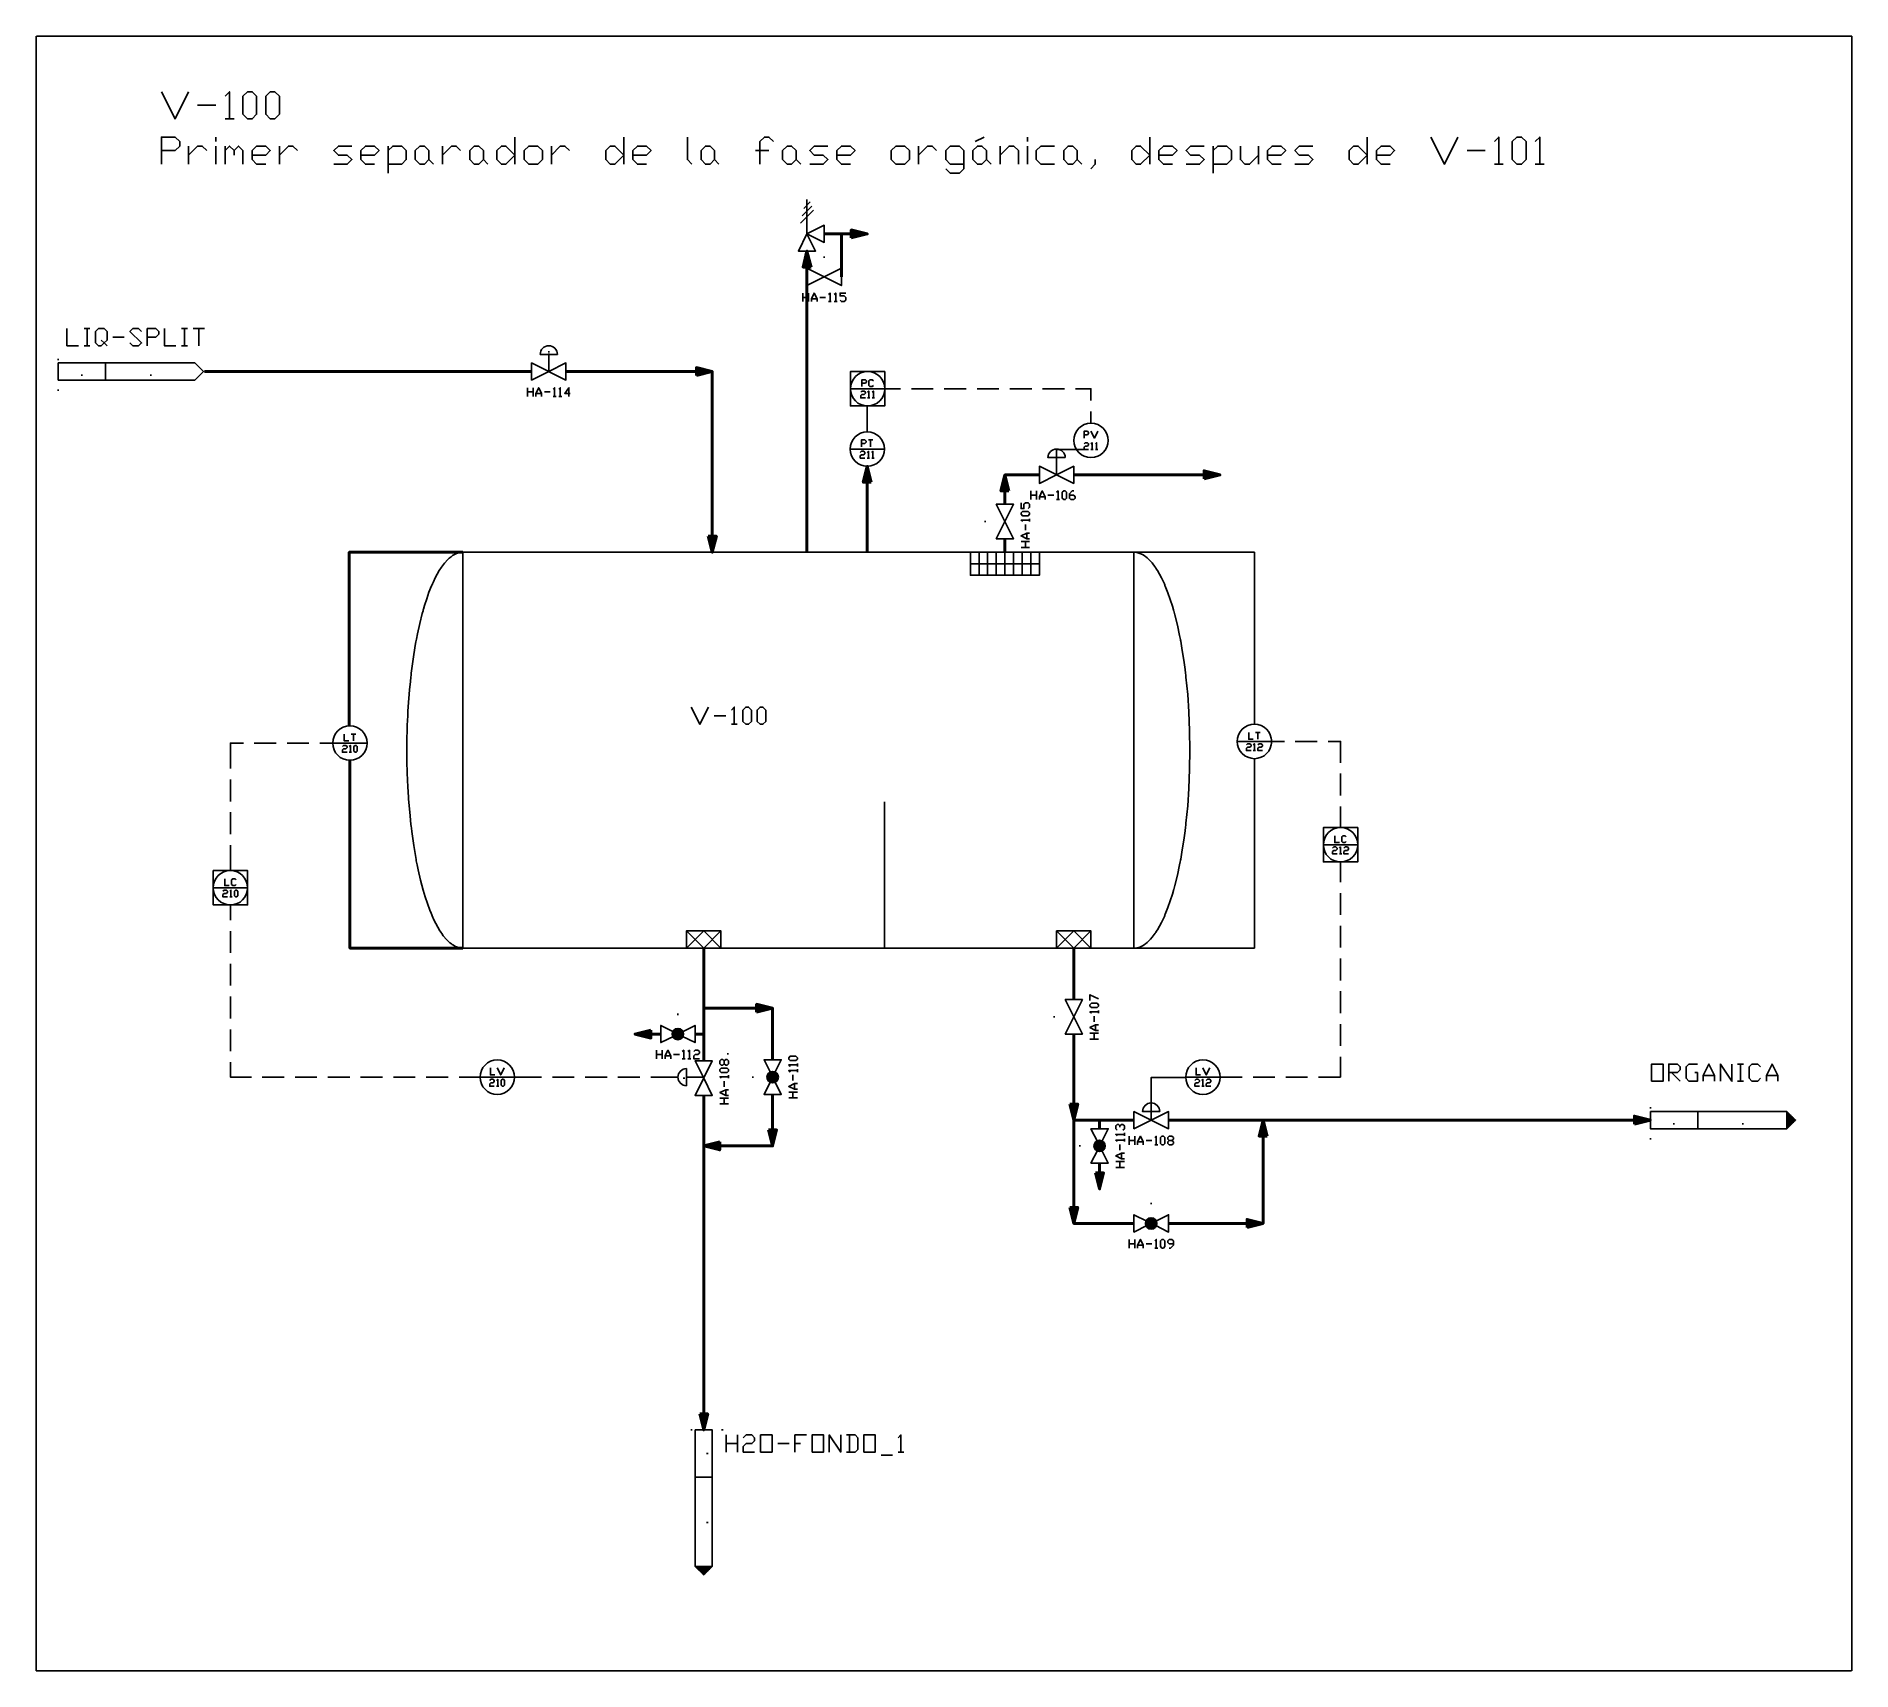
# Model space of a CAD drawing. Header units: millimetres. Extents: x 0 to 578, y 0 to 520.
import ezdxf

# ---------------------------------------------------------------- set-up
doc = ezdxf.new("R2010")
doc.units = ezdxf.units.MM
doc.linetypes.add('HIDDEN2', pattern=[0.1875, 0.125, -0.0625])
doc.layers.add('no plot', color=41, linetype='HIDDEN2', plot=False)
doc.layers.add('PDF_Geometry', color=7, linetype='Continuous')
doc.layers.add('PDF_Solid Fills', color=7, linetype='Continuous')

msp = doc.modelspace()

# ---------------------------------------------------------------- linework, layer by layer
at = {"layer": 'no plot'}
msp.add_lwpolyline([(0, 0), (577.5, 0), (577.5, 520), (0, 520)], close=True, dxfattribs=at)
at = {"layer": 'PDF_Geometry', "lineweight": 25}
for points in [[(39.82, 502.38), (44.14, 493.74), (48.46, 502.38)], [(51.32, 498.06), (57.11, 498.06)], [(60.04, 500.92), (61.43, 502.38), (61.43, 493.74)], [(60.04, 493.74), (62.9, 493.74)], [(39.82, 479.3), (39.82, 487.95), (44.14, 487.95), (45.61, 486.56), (45.61, 485.09), (44.14, 483.63), (39.82, 483.63)], [(57.11, 486.56), (57.11, 487.95)], [(152.27, 487.95), (152.27, 479.3)], [(186.92, 487.95), (186.92, 479.3)], [(207.14, 487.95), (207.14, 480.77), (208.53, 479.3)], [(234.53, 486.56), (233.07, 487.95), (231.6, 487.95), (230.21, 486.56), (230.21, 479.3)], [(301.56, 487.95), (298.71, 486.56)], [(315.26, 486.56), (315.26, 487.95)], [(354.23, 487.95), (354.23, 479.3)], [(423.39, 487.95), (423.39, 479.3)], [(443.61, 487.95), (447.93, 479.3), (452.25, 487.95)], [(463.83, 486.56), (465.22, 487.95), (465.22, 479.3)], [(476.79, 486.56), (478.26, 487.95), (478.26, 479.3)], [(48.46, 479.3), (48.46, 485.09)], [(48.46, 482.16), (51.32, 485.09), (52.79, 485.09), (54.25, 483.63)], [(57.11, 479.3), (57.11, 485.09)], [(60.04, 479.3), (60.04, 485.09)], [(60.04, 483.63), (61.43, 485.09), (62.9, 483.63), (62.9, 482.16)], [(62.9, 483.63), (64.36, 485.09), (65.75, 483.63), (65.75, 479.3)], [(68.68, 482.16), (73, 482.16), (74.4, 483.63), (73, 485.09), (70.07, 485.09), (68.68, 483.63), (68.68, 480.77), (70.07, 479.3), (73, 479.3)], [(77.33, 479.3), (77.33, 485.09)], [(77.33, 482.16), (80.18, 485.09), (81.65, 485.09), (83.11, 483.63)], [(94.62, 479.3), (98.94, 479.3), (100.4, 480.77), (98.94, 482.16), (96.08, 482.16), (94.62, 483.63), (96.08, 485.09), (100.4, 485.09)], [(103.26, 482.16), (107.58, 482.16), (109.05, 483.63), (107.58, 485.09), (104.72, 485.09), (103.26, 483.63), (103.26, 480.77), (104.72, 479.3), (107.58, 479.3)], [(111.9, 476.45), (111.9, 485.09)], [(111.9, 483.63), (113.37, 485.09), (116.23, 485.09), (117.69, 483.63), (117.69, 480.77), (116.23, 479.3), (111.9, 479.3)], [(124.87, 480.77), (126.34, 479.3)], [(129.19, 479.3), (129.19, 485.09)], [(129.19, 482.16), (132.12, 485.09), (133.59, 485.09), (134.98, 483.63)], [(142.23, 480.77), (143.62, 479.3)], [(163.84, 479.3), (163.84, 485.09)], [(163.84, 482.16), (166.7, 485.09), (168.16, 485.09), (169.63, 483.63)], [(189.77, 482.16), (194.1, 482.16), (195.56, 483.63), (194.1, 485.09), (191.24, 485.09), (189.77, 483.63), (189.77, 480.77), (191.24, 479.3), (194.1, 479.3)], [(215.78, 480.77), (217.17, 479.3)], [(228.75, 483.63), (233.07, 483.63)], [(241.71, 480.77), (243.18, 479.3)], [(246.04, 479.3), (250.36, 479.3), (251.82, 480.77), (250.36, 482.16), (247.5, 482.16), (246.04, 483.63), (247.5, 485.09), (251.82, 485.09)], [(254.68, 482.16), (259, 482.16), (260.47, 483.63), (259, 485.09), (256.14, 485.09), (254.68, 483.63), (254.68, 480.77), (256.14, 479.3), (259, 479.3)], [(280.69, 479.3), (280.69, 485.09)], [(280.69, 482.16), (283.54, 485.09), (285.01, 485.09), (286.4, 483.63)], [(289.33, 477.84), (290.72, 476.45), (293.65, 476.45), (295.04, 477.84), (295.04, 483.63), (293.65, 485.09), (290.72, 485.09), (289.33, 483.63), (289.33, 480.77), (290.72, 479.3), (295.04, 479.3)], [(302.3, 480.77), (303.76, 479.3)], [(306.62, 479.3), (306.62, 485.09)], [(306.62, 482.16), (309.48, 485.09), (310.94, 485.09), (312.41, 483.63), (312.41, 479.3)], [(315.26, 479.3), (315.26, 485.09)], [(323.91, 485.09), (319.58, 485.09), (318.12, 483.63), (318.12, 480.77), (319.58, 479.3), (323.91, 479.3)], [(331.16, 480.77), (332.55, 479.3)], [(336.87, 480.77), (336.87, 479.3), (335.48, 477.84)], [(357.09, 482.16), (361.41, 482.16), (362.88, 483.63), (361.41, 485.09), (358.56, 485.09), (357.09, 483.63), (357.09, 480.77), (358.56, 479.3), (361.41, 479.3)], [(365.74, 479.3), (370.06, 479.3), (371.52, 480.77), (370.06, 482.16), (367.2, 482.16), (365.74, 483.63), (367.2, 485.09), (371.52, 485.09)], [(374.38, 476.45), (374.38, 485.09)], [(374.38, 483.63), (375.85, 485.09), (378.7, 485.09), (380.17, 483.63), (380.17, 480.77), (378.7, 479.3), (374.38, 479.3)], [(383.02, 485.09), (383.02, 480.77), (384.49, 479.3), (385.95, 479.3), (388.81, 482.16)], [(388.81, 485.09), (388.81, 479.3)], [(391.67, 482.16), (395.99, 482.16), (397.46, 483.63), (395.99, 485.09), (393.13, 485.09), (391.67, 483.63), (391.67, 480.77), (393.13, 479.3), (395.99, 479.3)], [(400.39, 479.3), (404.71, 479.3), (406.1, 480.77), (404.71, 482.16), (401.78, 482.16), (400.39, 483.63), (401.78, 485.09), (406.1, 485.09)], [(426.32, 482.16), (430.64, 482.16), (432.11, 483.63), (430.64, 485.09), (427.78, 485.09), (426.32, 483.63), (426.32, 480.77), (427.78, 479.3), (430.64, 479.3)], [(455.18, 483.63), (460.9, 483.63)], [(463.83, 479.3), (466.68, 479.3)], [(476.79, 479.3), (479.65, 479.3)], [(250.63, 449.49), (250.63, 449.95)], [(243.82, 435.58), (243.82, 438.32)], [(243.82, 436.93), (245.63, 436.93)], [(245.63, 438.32), (245.63, 435.58)], [(246.55, 435.58), (246.55, 436.46), (247.43, 438.32), (248.36, 436.46), (248.36, 435.58)], [(246.55, 436.46), (248.36, 436.46)], [(249.29, 436.93), (251.1, 436.93)], [(252.02, 437.86), (252.49, 438.32), (252.49, 435.58)], [(252.02, 435.58), (252.9, 435.58)], [(253.83, 437.86), (254.3, 438.32), (254.3, 435.58)], [(253.83, 435.58), (254.76, 435.58)], [(255.69, 436.05), (256.1, 435.58), (257.03, 435.58), (257.49, 436.05), (257.49, 436.93), (257.03, 437.39), (255.69, 437.39), (255.69, 438.32), (257.49, 438.32)], [(9.73, 427.01), (9.73, 421.54), (13.39, 421.54)], [(15.2, 427.01), (17.06, 427.01)], [(16.13, 427.01), (16.13, 421.54)], [(20.67, 423.35), (21.6, 422.47), (20.67, 421.54), (19.79, 421.54), (18.86, 422.47), (18.86, 426.08), (19.79, 427.01), (21.6, 427.01), (22.53, 426.08), (22.53, 423.35), (21.6, 422.47), (22.53, 421.54)], [(24.33, 424.27), (28, 424.27)], [(29.8, 422.47), (30.73, 421.54), (32.54, 421.54), (33.47, 422.47), (29.8, 426.08), (30.73, 427.01), (32.54, 427.01), (33.47, 426.08)], [(35.27, 421.54), (35.27, 427.01), (38.01, 427.01), (38.94, 426.08), (38.94, 425.2), (38.01, 424.27), (35.27, 424.27)], [(40.74, 427.01), (40.74, 421.54), (44.41, 421.54)], [(46.21, 427.01), (48.07, 427.01)], [(47.14, 427.01), (47.14, 421.54)], [(49.88, 427.01), (53.54, 427.01)], [(51.73, 427.01), (51.73, 421.54)], [(7, 417), (7, 417.41)], [(15.2, 421.54), (17.06, 421.54)], [(22.06, 410.6), (50.48, 410.6), (53.21, 413.33), (50.48, 416.07)], [(22.06, 416.07), (50.48, 416.07)], [(46.21, 421.54), (48.07, 421.54)], [(163.02, 419.36), (163.02, 419.82)], [(163.12, 418.94), (163.02, 418.94), (163.02, 413.33)], [(14.51, 411.94), (14.51, 412.41)], [(36.43, 411.94), (36.43, 412.41)], [(7, 407.17), (7, 407.63)], [(156.21, 405.45), (156.21, 408.19)], [(156.21, 406.84), (158.02, 406.84)], [(158.02, 408.19), (158.02, 405.45)], [(158.95, 405.45), (158.95, 406.38), (159.83, 408.19), (160.75, 406.38), (160.75, 405.45)], [(158.95, 406.38), (160.75, 406.38)], [(161.68, 406.84), (163.49, 406.84)], [(164.42, 407.73), (164.88, 408.19), (164.88, 405.45)], [(164.42, 405.45), (165.34, 405.45)], [(166.22, 407.73), (166.69, 408.19), (166.69, 405.45)], [(166.22, 405.45), (167.15, 405.45)], [(169.88, 406.38), (168.08, 406.38), (169.42, 408.19), (169.42, 405.45)], [(324.57, 386.54), (324.57, 387.01)], [(324.57, 380.47), (324.57, 386.54)], [(315.53, 369.72), (315.99, 370.18), (315.99, 371.11), (315.53, 371.57), (314.65, 371.57), (314.18, 371.11), (314.18, 369.72), (313.26, 369.72), (313.26, 371.57)], [(316.36, 372.59), (316.36, 375.37)], [(316.36, 373.98), (318.17, 373.98)], [(318.17, 375.37), (318.17, 372.59)], [(319.1, 372.59), (319.1, 373.52), (319.98, 375.37), (320.91, 373.52), (320.91, 372.59)], [(319.1, 373.52), (320.91, 373.52)], [(321.83, 373.98), (323.64, 373.98)], [(324.57, 374.91), (325.03, 375.37), (325.03, 372.59)], [(324.57, 372.59), (325.49, 372.59)], [(328.65, 373.98), (330.04, 373.98), (330.5, 373.52), (330.5, 373.05), (330.04, 372.59), (329.11, 372.59), (328.65, 373.05), (328.65, 374.44), (329.57, 375.37), (330.04, 375.37)], [(302.09, 365.64), (301.62, 365.64)], [(313.72, 365.64), (313.26, 366.05), (315.99, 366.05)], [(314.65, 362.9), (314.65, 364.71)], [(315.99, 365.64), (315.99, 366.52)], [(315.99, 360.12), (315.11, 360.12), (313.26, 361.05), (315.11, 361.97), (315.99, 361.97)], [(313.26, 359.24), (315.99, 359.24)], [(314.65, 357.39), (314.65, 359.24)], [(315.11, 360.12), (315.11, 361.97)], [(135.68, 229.91), (135.68, 355.86)], [(319.1, 355.86), (297.17, 355.86)], [(297.17, 355.86), (297.17, 348.53), (319.1, 348.53), (319.1, 355.86)], [(299.91, 348.53), (299.91, 355.86)], [(302.64, 348.53), (302.64, 355.86)], [(305.38, 348.53), (305.38, 355.86)], [(308.11, 348.53), (308.11, 355.86)], [(310.89, 348.53), (310.89, 355.86)], [(315.99, 357.39), (313.26, 357.39)], [(313.63, 348.53), (313.63, 355.86)], [(316.36, 348.53), (316.36, 355.86)], [(349.18, 229.91), (350.11, 230.01), (351.04, 230.24), (351.92, 230.65), (352.38, 230.93), (352.56, 231.07), (352.84, 231.26), (353.4, 231.72), (353.96, 232.18), (354.47, 232.74), (354.98, 233.34), (355.95, 234.64), (356.13, 234.87), (356.27, 235.15), (356.64, 235.71), (357.29, 236.87), (357.94, 238.07), (358.54, 239.32), (358.87, 239.97), (359.01, 240.3), (359.05, 240.48), (359.15, 240.71), (359.98, 242.8), (360.72, 244.93), (361.42, 247.11), (361.74, 248.22), (361.79, 248.41), (361.84, 248.59), (361.97, 249.01), (362.16, 249.8), (362.99, 253.09), (363.69, 256.43), (363.88, 257.31), (363.97, 257.72), (364.01, 257.91), (364.06, 258.19), (364.43, 260.46), (365.13, 264.96), (365.45, 267.23), (365.59, 268.39), (365.68, 268.99), (365.73, 269.68), (366.29, 275.15), (366.66, 280.72), (366.89, 286.79), (366.98, 292.86), (366.89, 298.98), (366.66, 305.05), (366.29, 310.61), (365.73, 316.08), (365.68, 316.78), (365.59, 317.38), (365.45, 318.54), (365.13, 320.81), (364.43, 325.31), (364.06, 327.58), (364.01, 327.86), (363.97, 328.04), (363.88, 328.46), (363.69, 329.34), (362.99, 332.68), (362.16, 335.97), (361.97, 336.76), (361.84, 337.18), (361.79, 337.36), (361.74, 337.55), (361.42, 338.66), (360.72, 340.84), (359.98, 342.97), (359.15, 345.06), (359.05, 345.29), (359.01, 345.47), (358.87, 345.8), (358.54, 346.45), (357.94, 347.7), (357.29, 348.9), (356.64, 350.06), (356.27, 350.62), (356.13, 350.9), (355.95, 351.13), (354.98, 352.43), (354.47, 353.03), (353.96, 353.58), (353.4, 354.05), (352.84, 354.51), (352.56, 354.7), (352.38, 354.84), (351.92, 355.11), (351.04, 355.48), (350.11, 355.76), (349.18, 355.86)], [(297.17, 352.19), (319.1, 352.19)], [(319.1, 351.17), (319.1, 349.55)], [(208.36, 306.58), (211.09, 301.11), (213.83, 306.58)], [(221.11, 305.65), (222.03, 306.58), (222.03, 301.11)], [(215.64, 303.85), (219.3, 303.85)], [(221.11, 301.11), (222.96, 301.11)], [(269.82, 229.91), (269.82, 276.45)], [(206.83, 235.38), (217.81, 235.38)], [(217.81, 229.91), (212.3, 229.91), (206.83, 235.38), (206.83, 229.91), (212.3, 235.38), (217.81, 229.91), (217.81, 235.38), (212.3, 229.91)], [(324.57, 235.38), (335.51, 235.38)], [(335.51, 229.91), (330.04, 229.91), (324.57, 235.38), (324.57, 229.91), (330.04, 235.38), (335.51, 229.91), (335.51, 235.38), (330.04, 229.91)], [(212.3, 229.91), (206.83, 229.91)], [(269.82, 229.91), (269.82, 229.96)], [(330.04, 229.91), (324.57, 229.91)], [(335.18, 213.27), (335.18, 215.08), (337.92, 213.74)], [(204.09, 208.59), (204.09, 209.05)], [(324.01, 208.03), (323.55, 208.03)], [(335.65, 209.15), (335.18, 209.61), (337.92, 209.61)], [(336.53, 206.41), (336.53, 208.27)], [(337.92, 209.15), (337.92, 210.07)], [(202.89, 203.17), (198.62, 205.3), (198.62, 199.83), (202.89, 201.91)], [(205.35, 203.17), (209.56, 205.3), (209.56, 199.83), (205.35, 201.91)], [(337.92, 203.68), (336.99, 203.68), (335.18, 204.6), (336.99, 205.53), (337.92, 205.53)], [(335.18, 202.8), (337.92, 202.8)], [(336.53, 200.94), (336.53, 202.8)], [(336.99, 203.68), (336.99, 205.53)], [(197.28, 194.68), (197.28, 197.42)], [(199.09, 197.42), (199.09, 194.68)], [(200.01, 194.68), (200.01, 195.61), (200.9, 197.42), (201.82, 195.61), (201.82, 194.68)], [(205.48, 196.96), (205.95, 197.42), (205.95, 194.68)], [(207.29, 196.96), (207.76, 197.42), (207.76, 194.68)], [(209.15, 196.96), (209.56, 197.42), (210.49, 197.42), (210.95, 196.96), (210.95, 196.49), (210.49, 196.03), (209.56, 196.03), (209.15, 195.61), (209.15, 194.68), (210.95, 194.68)], [(337.92, 200.94), (335.18, 200.94)], [(197.28, 196.03), (199.09, 196.03)], [(200.01, 195.61), (201.82, 195.61)], [(202.75, 196.03), (204.56, 196.03)], [(205.48, 194.68), (206.37, 194.68)], [(207.29, 194.68), (208.22, 194.68)], [(220.18, 193.06), (219.72, 192.64), (219.3, 192.64), (218.83, 193.06), (218.83, 193.99), (218.37, 194.45), (217.91, 194.45), (217.44, 193.99), (217.44, 193.06), (217.91, 192.64), (218.37, 192.64), (218.83, 193.06)], [(218.83, 193.99), (219.3, 194.45), (219.72, 194.45), (220.18, 193.99), (220.18, 193.06)], [(219.72, 196.26), (220.18, 196.26)], [(233.62, 190.09), (231.49, 194.36), (236.96, 194.36), (234.83, 190.09)], [(239.79, 192.27), (239.37, 192.74), (242.1, 192.74)], [(239.79, 190.47), (239.37, 190.93), (242.1, 190.93)], [(242.1, 192.27), (242.1, 193.2)], [(242.1, 190.47), (242.1, 191.39)], [(519.3, 187.55), (519.3, 193.01), (522.08, 193.01), (522.96, 192.13), (522.96, 191.21), (522.08, 190.28), (519.3, 190.28)], [(527.55, 190.28), (528.43, 190.28), (528.43, 187.55), (525.7, 187.55), (524.82, 188.47), (524.82, 192.13), (525.7, 193.01), (528.43, 193.01)], [(530.28, 187.55), (530.28, 189.4), (532.09, 193.01), (533.9, 189.4), (533.9, 187.55)], [(535.75, 187.55), (535.75, 193.01), (539.42, 187.55), (539.42, 193.01)], [(541.22, 193.01), (543.03, 193.01)], [(542.15, 193.01), (542.15, 187.55)], [(548.5, 188.47), (547.62, 187.55), (545.77, 187.55), (544.89, 188.47), (544.89, 192.13), (545.77, 193.01), (547.62, 193.01), (548.5, 192.13)], [(550.36, 187.55), (550.36, 189.4), (552.16, 193.01), (554.02, 189.4), (554.02, 187.55)], [(206.27, 188.52), (205.81, 188.52)], [(206.83, 188.84), (206.83, 188.8), (212.44, 188.8)], [(217.91, 188.52), (217.44, 188.98), (220.18, 188.98)], [(220.18, 183.05), (219.3, 183.05), (217.44, 183.98), (219.3, 184.86), (220.18, 184.86)], [(218.83, 185.78), (218.83, 187.59)], [(219.3, 183.05), (219.3, 184.86)], [(220.18, 188.52), (220.18, 189.45)], [(228.15, 188.84), (227.73, 188.84)], [(233.62, 187.64), (231.49, 183.37), (236.96, 183.37), (234.83, 187.64)], [(242.1, 185), (241.18, 185), (239.37, 185.88), (241.18, 186.8), (242.1, 186.8)], [(240.71, 187.73), (240.71, 189.54)], [(241.18, 185), (241.18, 186.8)], [(520.23, 190.28), (522.96, 187.55)], [(530.28, 189.4), (533.9, 189.4)], [(541.22, 187.55), (543.03, 187.55)], [(550.36, 189.4), (554.02, 189.4)], [(217.44, 182.12), (220.18, 182.12)], [(220.18, 180.31), (217.44, 180.31)], [(218.83, 180.31), (218.83, 182.12)], [(239.37, 184.07), (242.1, 184.07)], [(242.1, 182.26), (239.37, 182.26)], [(240.71, 182.26), (240.71, 184.07)], [(354.65, 181.24), (354.65, 181.66)], [(513.46, 178.83), (513.46, 179.29)], [(343.85, 171.97), (343.39, 172.43), (343.39, 173.36), (343.85, 173.82), (344.31, 173.82), (344.73, 173.36), (344.73, 172.9)], [(344.73, 173.36), (345.19, 173.82), (345.66, 173.82), (346.12, 173.36), (346.12, 172.43), (345.66, 171.97)], [(520.97, 173.82), (520.97, 174.24)], [(528.52, 177.9), (528.52, 172.43)], [(542.89, 173.82), (542.89, 174.24)], [(556.89, 177.9), (556.89, 172.43)], [(557.17, 177.63), (557.17, 172.71)], [(557.45, 177.35), (557.45, 172.99)], [(557.73, 177.07), (557.73, 173.27)], [(558, 176.84), (558, 173.55)], [(558.28, 176.56), (558.28, 173.82)], [(558.56, 176.28), (558.56, 174.1)], [(558.84, 176), (558.84, 174.33)], [(559.12, 175.73), (559.12, 174.61)], [(559.4, 175.45), (559.4, 174.89)], [(337.64, 168.17), (335.51, 172.43), (340.98, 172.43), (338.84, 168.17)], [(343.85, 170.16), (343.39, 170.63), (346.12, 170.63)], [(343.85, 168.35), (343.39, 168.77), (346.12, 168.77)], [(346.12, 170.16), (346.12, 171.09)], [(346.12, 168.35), (346.12, 169.24)], [(347.61, 167.29), (347.61, 170.02)], [(347.61, 168.68), (349.41, 168.68)], [(349.41, 170.02), (349.41, 167.29)], [(350.34, 167.29), (350.34, 168.22), (351.27, 170.02), (352.15, 168.22), (352.15, 167.29)], [(350.34, 168.22), (352.15, 168.22)], [(353.07, 168.68), (354.88, 168.68)], [(355.81, 169.61), (356.27, 170.02), (356.27, 167.29)], [(360.4, 167.29), (359.94, 167.75), (359.94, 168.22), (360.4, 168.68), (361.28, 168.68), (361.74, 169.14), (361.74, 169.61), (361.28, 170.02), (360.4, 170.02), (359.94, 169.61), (359.94, 169.14), (360.4, 168.68)], [(361.28, 168.68), (361.74, 168.22), (361.74, 167.75), (361.28, 167.29), (360.4, 167.29)], [(513.46, 169), (513.46, 169.47)], [(332.22, 166.96), (331.75, 166.96)], [(337.64, 165.76), (335.51, 161.49), (340.98, 161.49), (338.84, 165.76)], [(346.12, 162.84), (345.19, 162.84), (343.39, 163.77), (345.19, 164.69), (346.12, 164.69)], [(343.39, 161.96), (346.12, 161.96)], [(344.73, 165.57), (344.73, 167.43)], [(344.73, 160.1), (344.73, 161.96)], [(345.19, 162.84), (345.19, 164.69)], [(355.81, 167.29), (356.74, 167.29)], [(346.12, 160.1), (343.39, 160.1)], [(353.45, 142.95), (349.18, 145.09), (349.18, 139.57), (353.45, 141.7)], [(354.65, 148.38), (354.65, 148.84)], [(355.9, 142.95), (360.17, 145.09), (360.17, 139.57), (355.9, 141.7)], [(347.61, 134.47), (347.61, 137.21)], [(347.61, 135.81), (349.41, 135.81)], [(349.41, 137.21), (349.41, 134.47)], [(350.34, 134.47), (350.34, 135.35), (351.27, 137.21), (352.15, 135.35), (352.15, 134.47)], [(350.34, 135.35), (352.15, 135.35)], [(353.07, 135.81), (354.88, 135.81)], [(355.81, 136.74), (356.27, 137.21), (356.27, 134.47)], [(355.81, 134.47), (356.74, 134.47)], [(360.4, 134.47), (360.82, 134.47), (361.74, 135.35), (361.74, 136.74), (361.28, 137.21), (360.4, 137.21), (359.94, 136.74), (359.94, 136.28), (360.4, 135.81), (361.74, 135.81)], [(208.68, 76.62), (208.22, 76.62)], [(218.46, 76.62), (218, 76.62)], [(219.44, 69.53), (219.44, 75)], [(219.44, 72.26), (223.05, 72.26)], [(223.05, 75), (223.05, 69.53)], [(224.91, 74.07), (225.79, 75), (227.64, 75), (228.52, 74.07), (228.52, 73.14), (227.64, 72.26), (225.79, 72.26), (224.91, 71.34), (224.91, 69.53), (228.52, 69.53)], [(235.85, 72.26), (239.51, 72.26)], [(241.32, 69.53), (241.32, 75), (244.98, 75)], [(241.32, 72.26), (243.12, 72.26)], [(252.26, 69.53), (252.26, 75), (255.92, 69.53), (255.92, 75)], [(257.73, 69.53), (260.51, 69.53), (261.39, 70.41), (261.39, 74.07), (260.51, 75), (257.73, 75)], [(258.65, 75), (258.65, 69.53)], [(274.18, 74.07), (275.06, 75), (275.06, 69.53)], [(274.18, 69.53), (275.99, 69.53)], [(213.69, 69.11), (213.23, 69.11)], [(268.71, 68.6), (272.33, 68.6)], [(209.56, 61.56), (215.03, 61.56)], [(213.69, 47.19), (213.23, 47.19)], [(209.56, 33.19), (215.03, 33.19)], [(209.84, 32.91), (214.8, 32.91)], [(210.12, 32.63), (214.52, 32.63)], [(210.4, 32.35), (214.25, 32.35)], [(210.68, 32.07), (213.97, 32.07)], [(210.95, 31.8), (213.69, 31.8)], [(211.23, 31.52), (213.41, 31.52)], [(211.51, 31.24), (213.13, 31.24)], [(211.79, 30.96), (212.85, 30.96)], [(212.07, 30.73), (212.58, 30.73)]]:
    msp.add_lwpolyline(points, dxfattribs=at)
for points in [[(67.22, 493.74), (65.75, 495.2), (65.75, 500.92), (67.22, 502.38), (68.68, 502.38), (70.07, 500.92), (70.07, 495.2), (68.68, 493.74)], [(74.4, 493.74), (73, 495.2), (73, 500.92), (74.4, 502.38), (75.86, 502.38), (77.33, 500.92), (77.33, 495.2), (75.86, 493.74)], [(471, 479.3), (469.54, 480.77), (469.54, 486.56), (471, 487.95), (472.47, 487.95), (473.94, 486.56), (473.94, 480.77), (472.47, 479.3)], [(123.48, 479.3), (122.01, 479.3), (120.55, 480.77), (120.55, 483.63), (122.01, 485.09), (123.48, 485.09), (124.87, 483.63), (124.87, 480.77)], [(140.77, 479.3), (139.3, 479.3), (137.91, 480.77), (137.91, 483.63), (139.3, 485.09), (140.77, 485.09), (142.23, 483.63), (142.23, 480.77)], [(152.27, 482.16), (149.41, 479.3), (147.95, 479.3), (146.55, 480.77), (146.55, 483.63), (147.95, 485.09), (149.41, 485.09)], [(159.52, 479.3), (156.66, 479.3), (155.2, 480.77), (155.2, 483.63), (156.66, 485.09), (159.52, 485.09), (160.99, 483.63), (160.99, 480.77)], [(186.92, 482.16), (184.06, 479.3), (182.6, 479.3), (181.13, 480.77), (181.13, 483.63), (182.6, 485.09), (184.06, 485.09)], [(214.32, 479.3), (212.85, 479.3), (211.46, 480.77), (211.46, 483.63), (212.85, 485.09), (214.32, 485.09), (215.78, 483.63), (215.78, 480.77)], [(240.25, 479.3), (238.86, 479.3), (237.39, 480.77), (237.39, 483.63), (238.86, 485.09), (240.25, 485.09), (241.71, 483.63), (241.71, 480.77)], [(276.29, 479.3), (273.43, 479.3), (271.97, 480.77), (271.97, 483.63), (273.43, 485.09), (276.29, 485.09), (277.76, 483.63), (277.76, 480.77)], [(300.83, 479.3), (299.37, 479.3), (297.97, 480.77), (297.97, 483.63), (299.37, 485.09), (300.83, 485.09), (302.3, 483.63), (302.3, 480.77)], [(329.69, 479.3), (328.23, 479.3), (326.84, 480.77), (326.84, 483.63), (328.23, 485.09), (329.69, 485.09), (331.16, 483.63), (331.16, 480.77)], [(354.23, 482.16), (351.3, 479.3), (349.84, 479.3), (348.45, 480.77), (348.45, 483.63), (349.84, 485.09), (351.3, 485.09)], [(423.39, 482.16), (420.53, 479.3), (419.07, 479.3), (417.67, 480.77), (417.67, 483.63), (419.07, 485.09), (420.53, 485.09)], [(250.63, 443.46), (256.1, 446.2), (256.1, 440.68), (245.16, 446.2), (245.16, 440.68)], [(7, 416.07), (7, 410.6), (22.06, 410.6), (22.06, 416.07)], [(163.02, 413.33), (168.49, 416.07), (168.49, 410.6), (157.55, 416.07), (157.55, 410.6)], [(324.57, 380.47), (330.04, 383.2), (330.04, 377.73), (319.1, 383.2), (319.1, 377.73)], [(308.11, 365.64), (305.38, 371.11), (310.89, 371.11), (305.38, 360.12), (310.89, 360.12)], [(326.84, 372.59), (326.38, 373.05), (326.38, 374.91), (326.84, 375.37), (327.3, 375.37), (327.77, 374.91), (327.77, 373.05), (327.3, 372.59)], [(315.99, 367.91), (315.53, 367.44), (313.72, 367.44), (313.26, 367.91), (313.26, 368.37), (313.72, 368.79), (315.53, 368.79), (315.99, 368.37)], [(123.07, 248.36), (123.72, 246.18), (124.41, 244.05), (125.2, 242.01), (125.57, 240.99), (125.8, 240.48), (125.94, 240.16), (126.5, 238.91), (127.1, 237.7), (127.75, 236.54), (128.4, 235.43), (128.77, 234.87), (128.91, 234.64), (129, 234.5), (129.46, 233.85), (130.48, 232.65), (130.99, 232.14), (131.55, 231.63), (132.11, 231.21), (132.34, 231.03), (132.52, 230.89), (133.4, 230.42), (134.29, 230.1), (135.17, 229.96), (135.63, 229.91), (135.68, 229.91), (135.72, 229.91), (135.86, 229.91), (136.19, 229.91), (137.48, 229.91), (140.03, 229.91), (145.13, 229.91), (227.13, 229.91), (309.09, 229.91), (329.57, 229.91), (339.82, 229.91), (344.92, 229.91), (347.51, 229.91), (348.76, 229.91), (349.09, 229.91), (349.18, 229.91), (349.18, 229.96), (349.18, 230.05), (349.18, 230.42), (349.18, 254.62), (349.18, 351.27), (349.18, 354.28), (349.18, 355.81), (349.18, 355.86), (349.13, 355.86), (348.95, 355.86), (348.62, 355.86), (347.98, 355.86), (346.72, 355.86), (336.48, 355.86), (315.99, 355.86), (275.02, 355.86), (193.02, 355.86), (152.04, 355.86), (141.79, 355.86), (136.7, 355.86), (136.05, 355.86), (135.72, 355.86), (135.68, 355.86), (135.58, 355.86), (135.49, 355.86), (134.56, 355.72), (133.68, 355.44), (132.8, 355.02), (132.38, 354.79), (132.2, 354.65), (131.92, 354.42), (131.36, 353.96), (130.86, 353.49), (129.84, 352.33), (128.86, 351.08), (128.17, 350.01), (127.52, 348.86), (126.92, 347.7), (126.31, 346.45), (126.03, 345.8), (125.9, 345.47), (125.8, 345.33), (125.76, 345.15), (124.92, 343.11), (124.18, 341.02), (123.53, 338.89), (123.21, 337.78), (123.11, 337.5), (123.07, 337.36), (123.02, 337.18), (122.79, 336.39), (122, 333.19), (121.26, 329.9), (120.94, 328.23), (120.84, 327.81), (120.75, 327.3), (120.56, 326.19), (119.87, 321.79), (119.27, 317.34), (119.22, 316.73), (119.13, 316.08), (118.99, 314.74), (118.71, 312.05), (118.29, 306.63), (118.2, 305.28), (118.15, 303.8), (118.02, 300.83), (117.88, 294.9), (117.92, 288.92), (118.11, 282.99), (118.15, 281.5), (118.2, 280.76), (118.25, 280.07), (118.43, 277.38), (118.9, 271.96), (119.17, 269.27), (119.22, 268.66), (119.31, 268.11), (119.45, 266.95), (120.05, 262.55), (120.84, 258.14), (120.89, 257.86), (120.89, 257.68), (120.98, 257.26), (121.17, 256.43), (121.49, 254.8), (122.23, 251.56)], [(225.69, 301.11), (224.77, 302.04), (224.77, 305.65), (225.69, 306.58), (226.58, 306.58), (227.5, 305.65), (227.5, 302.04), (226.58, 301.11)], [(230.24, 301.11), (229.31, 302.04), (229.31, 305.65), (230.24, 306.58), (231.16, 306.58), (232.05, 305.65), (232.05, 302.04), (231.16, 301.11)], [(330.04, 208.03), (327.3, 213.5), (332.77, 213.5), (327.3, 202.56), (332.77, 202.56)], [(337.92, 211.46), (337.45, 211), (335.65, 211), (335.18, 211.46), (335.18, 211.88), (335.65, 212.34), (337.45, 212.34), (337.92, 211.88)], [(212.3, 188.52), (215.03, 183.05), (209.56, 183.05), (215.03, 193.99), (209.56, 193.99)], [(220.18, 190.79), (219.72, 190.33), (217.91, 190.33), (217.44, 190.79), (217.44, 191.25), (217.91, 191.72), (219.72, 191.72), (220.18, 191.25)], [(242.1, 194.54), (241.64, 194.13), (239.79, 194.13), (239.37, 194.54), (239.37, 195.01), (239.79, 195.47), (241.64, 195.47), (242.1, 195.01)], [(513.83, 187.55), (513.83, 193.01), (517.49, 193.01), (517.49, 187.55)], [(354.65, 175.17), (360.17, 177.9), (360.17, 172.43), (349.18, 177.9), (349.18, 172.43)], [(513.46, 177.9), (528.52, 177.9), (556.89, 177.9), (559.67, 175.17), (556.89, 172.43), (528.52, 172.43), (513.46, 172.43)], [(358.08, 167.29), (357.62, 167.75), (357.62, 169.61), (358.08, 170.02), (358.54, 170.02), (359.01, 169.61), (359.01, 167.75), (358.54, 167.29)], [(358.08, 134.47), (357.62, 134.93), (357.62, 136.74), (358.08, 137.21), (358.54, 137.21), (359.01, 136.74), (359.01, 134.93), (358.54, 134.47)], [(209.56, 76.62), (209.56, 61.56), (209.56, 33.19), (212.3, 30.45), (215.03, 33.19), (215.03, 61.56), (215.03, 76.62)], [(230.38, 69.53), (230.38, 75), (234.04, 75), (234.04, 69.53)], [(246.79, 69.53), (246.79, 75), (250.45, 75), (250.45, 69.53)], [(263.24, 69.53), (263.24, 75), (266.86, 75), (266.86, 69.53)]]:
    msp.add_lwpolyline(points, close=True, dxfattribs=at)
at = {"layer": 'PDF_Geometry', "color": 6, "lineweight": 25}
for points in [[(245.16, 468.08), (245.16, 457.14), (250.63, 459.87), (250.63, 454.4), (245.16, 457.14), (247.9, 451.67), (242.43, 451.67), (245.16, 457.14)], [(247.25, 464.65), (243.12, 460.52)], [(246.74, 465.99), (243.63, 462.89)], [(246.18, 467.29), (244.14, 465.2)], [(262.64, 408.56), (262.64, 410.74), (263.75, 410.74), (264.08, 410.41), (264.08, 410.04), (263.75, 409.67), (262.64, 409.67)], [(266.3, 408.93), (265.93, 408.56), (265.19, 408.56), (264.82, 408.93), (264.82, 410.41), (265.19, 410.74), (265.93, 410.74), (266.3, 410.41)], [(262.27, 406.8), (262.64, 407.12), (263.38, 407.12), (263.75, 406.8), (263.75, 406.43), (263.38, 406.06), (262.64, 406.06), (262.27, 405.69), (262.27, 404.94), (263.75, 404.94)], [(264.45, 406.8), (264.82, 407.12), (264.82, 404.94)], [(264.45, 404.94), (265.19, 404.94)], [(265.93, 406.8), (266.3, 407.12), (266.3, 404.94)], [(265.93, 404.94), (266.67, 404.94)], [(269.92, 407.86), (274.92, 407.86)], [(278.4, 407.86), (285.35, 407.86)], [(288.83, 407.86), (295.78, 407.86)], [(299.26, 407.86), (306.21, 407.86)], [(309.69, 407.86), (316.64, 407.86)], [(320.12, 407.86), (327.07, 407.86)], [(330.55, 407.86), (335.51, 407.86), (335.51, 404.11)], [(264.35, 394.19), (264.35, 402.39)], [(335.51, 396.92), (335.51, 400.63)], [(333.33, 392.15), (333.33, 394.33), (334.39, 394.33), (334.77, 393.96), (334.77, 393.59), (334.39, 393.22), (333.33, 393.22)], [(335.51, 394.33), (336.62, 392.15), (337.69, 394.33)], [(262.13, 387.61), (262.5, 387.98), (263.24, 387.98), (263.61, 387.61), (263.61, 387.24), (263.24, 386.87), (262.5, 386.87), (262.13, 386.54), (262.13, 385.8), (263.61, 385.8)], [(262.5, 389.42), (262.5, 391.59), (263.61, 391.59), (263.98, 391.22), (263.98, 390.85), (263.61, 390.48), (262.5, 390.48)], [(264.35, 387.61), (264.68, 387.98), (264.68, 385.8)], [(264.68, 391.59), (266.16, 391.59)], [(265.42, 391.59), (265.42, 389.42)], [(265.79, 387.61), (266.16, 387.98), (266.16, 385.8)], [(324.57, 380.47), (324.57, 388.53), (333.33, 388.53)], [(333.33, 390.34), (333.7, 390.71), (334.39, 390.71), (334.77, 390.34), (334.77, 389.97), (334.39, 389.6), (333.7, 389.6), (333.33, 389.28), (333.33, 388.53), (334.77, 388.53)], [(335.51, 390.34), (335.88, 390.71), (335.88, 388.53)], [(335.51, 388.53), (336.25, 388.53)], [(336.99, 390.34), (337.31, 390.71), (337.31, 388.53)], [(336.99, 388.53), (337.69, 388.53)], [(264.35, 385.8), (265.05, 385.8)], [(265.79, 385.8), (266.53, 385.8)], [(349.18, 355.86), (387.52, 355.86), (387.52, 301.11)], [(61.74, 287.02), (61.74, 295.13), (65.87, 295.13)], [(69.34, 295.13), (76.3, 295.13)], [(79.77, 295.13), (86.73, 295.13)], [(97.94, 298.01), (97.94, 295.83), (99.38, 295.83)], [(100.12, 298.01), (101.61, 298.01)], [(100.86, 298.01), (100.86, 295.83)], [(384.97, 294.53), (385.34, 294.9), (386.08, 294.9), (386.45, 294.53), (386.45, 294.16), (386.08, 293.83), (385.34, 293.83), (384.97, 293.46), (384.97, 292.72), (386.45, 292.72)], [(385.71, 298.52), (385.71, 296.34), (387.14, 296.34)], [(387.14, 294.53), (387.52, 294.9), (387.52, 292.72)], [(387.89, 298.52), (389.37, 298.52)], [(388.63, 298.52), (388.63, 296.34)], [(388.63, 294.53), (389, 294.9), (389.69, 294.9), (390.07, 294.53), (390.07, 294.16), (389.69, 293.83), (389, 293.83), (388.63, 293.46), (388.63, 292.72), (390.07, 292.72)], [(400.49, 295.64), (407.45, 295.64)], [(410.92, 295.64), (414.91, 295.64), (414.91, 288.87)], [(97.39, 294.07), (97.76, 294.39), (98.5, 294.39), (98.87, 294.07), (98.87, 293.7), (98.5, 293.32), (97.76, 293.32), (97.39, 292.95), (97.39, 292.21), (98.87, 292.21)], [(99.57, 294.07), (99.94, 294.39), (99.94, 292.21)], [(99.57, 292.21), (100.31, 292.21)], [(387.52, 290.13), (387.52, 229.91), (349.18, 229.91)], [(387.14, 292.72), (387.89, 292.72)], [(61.74, 276.59), (61.74, 283.54)], [(414.91, 278.44), (414.91, 285.4)], [(61.74, 266.16), (61.74, 273.11)], [(414.91, 268.25), (414.91, 274.97)], [(413.06, 265.65), (413.06, 263.47), (414.54, 263.47)], [(416.72, 263.84), (416.35, 263.47), (415.65, 263.47), (415.28, 263.84), (415.28, 265.33), (415.65, 265.65), (416.35, 265.65), (416.72, 265.33)], [(61.74, 254.57), (61.74, 262.68)], [(412.36, 261.71), (412.73, 262.08), (413.43, 262.08), (413.8, 261.71), (413.8, 261.34), (413.43, 260.97), (412.73, 260.97), (412.36, 260.6), (412.36, 259.86), (413.8, 259.86)], [(414.54, 261.71), (414.91, 262.08), (414.91, 259.86)], [(415.98, 261.71), (416.35, 262.08), (417.09, 262.08), (417.46, 261.71), (417.46, 261.34), (417.09, 260.97), (416.35, 260.97), (415.98, 260.6), (415.98, 259.86), (417.46, 259.86)], [(414.54, 259.86), (415.28, 259.86)], [(414.91, 250.91), (414.91, 257.31)], [(59.38, 247.99), (59.75, 248.36), (60.49, 248.36), (60.81, 247.99), (60.81, 247.67), (60.49, 247.3), (59.75, 247.3), (59.38, 246.92), (59.38, 246.18), (60.81, 246.18)], [(59.93, 251.98), (59.93, 249.8), (61.37, 249.8)], [(61.56, 247.99), (61.93, 248.36), (61.93, 246.18)], [(63.6, 250.17), (63.23, 249.8), (62.48, 249.8), (62.11, 250.17), (62.11, 251.61), (62.48, 251.98), (63.23, 251.98), (63.6, 251.61)], [(61.56, 246.18), (62.3, 246.18)], [(61.74, 238.81), (61.74, 243.63)], [(414.91, 240.48), (414.91, 247.43)], [(414.91, 230.05), (414.91, 237)], [(61.74, 228.38), (61.74, 235.34)], [(414.91, 219.62), (414.91, 226.58)], [(61.74, 217.95), (61.74, 224.91)], [(61.74, 207.52), (61.74, 214.48)], [(414.91, 209.19), (414.91, 216.15)], [(61.74, 197.09), (61.74, 204.05)], [(414.91, 198.76), (414.91, 205.72)], [(68.42, 188.84), (61.74, 188.84), (61.74, 193.62)], [(144.44, 191.76), (144.44, 189.58), (145.87, 189.58)], [(146.62, 191.76), (147.73, 189.58), (148.79, 191.76)], [(368.93, 191.76), (368.93, 189.58), (370.36, 189.58)], [(371.11, 191.76), (372.17, 189.58), (373.28, 191.76)], [(414.91, 188.84), (414.91, 195.29)], [(71.89, 188.84), (78.85, 188.84)], [(82.32, 188.84), (89.28, 188.84)], [(92.75, 188.84), (99.71, 188.84)], [(103.18, 188.84), (110.13, 188.84)], [(113.61, 188.84), (120.56, 188.84)], [(124.04, 188.84), (130.99, 188.84)], [(144.25, 187.78), (144.62, 188.15), (145.32, 188.15), (145.69, 187.78), (145.69, 187.41), (145.32, 187.04), (144.62, 187.04), (144.25, 186.71), (144.25, 185.97), (145.69, 185.97)], [(146.43, 187.78), (146.8, 188.15), (146.8, 185.97)], [(146.43, 185.97), (147.17, 185.97)], [(164.18, 188.84), (171.14, 188.84)], [(174.61, 188.84), (181.57, 188.84)], [(185.04, 188.84), (192, 188.84)], [(195.47, 188.84), (204.09, 188.84)], [(354.65, 175.17), (354.65, 188.7), (365.64, 188.7)], [(368.56, 187.78), (368.93, 188.15), (369.62, 188.15), (369.99, 187.78), (369.99, 187.41), (369.62, 187.04), (368.93, 187.04), (368.56, 186.71), (368.56, 185.97), (369.99, 185.97)], [(370.74, 187.78), (371.11, 188.15), (371.11, 185.97)], [(370.74, 185.97), (371.48, 185.97)], [(372.17, 187.78), (372.54, 188.15), (373.28, 188.15), (373.66, 187.78), (373.66, 187.41), (373.28, 187.04), (372.54, 187.04), (372.17, 186.71), (372.17, 185.97), (373.66, 185.97)], [(387.05, 188.84), (394.01, 188.84)], [(397.48, 188.84), (404.43, 188.84)], [(407.91, 188.84), (414.91, 188.84)]]:
    msp.add_lwpolyline(points, dxfattribs=at)
at = {"layer": 'PDF_Geometry', "color": 150, "lineweight": 50, "true_color": 0x007fff}
for points in [[(250.63, 457.14), (259.25, 457.14)], [(256.1, 443.46), (256.1, 457.14)], [(245.16, 355.86), (245.16, 446.57)], [(53.54, 413.33), (157.55, 413.33)], [(168.49, 413.33), (209.98, 413.33)], [(215.03, 360.95), (215.03, 413.33)], [(264.35, 355.86), (264.35, 378.11)], [(308.11, 380.47), (319.1, 380.47)], [(330.04, 380.47), (371.48, 380.47)], [(308.11, 371.11), (308.11, 375.37)], [(308.11, 355.86), (308.11, 360.12)], [(212.3, 193.99), (212.3, 229.91)], [(330.04, 213.5), (330.04, 229.91)], [(212.3, 210.77), (229.12, 210.77)], [(234.22, 194.36), (234.22, 210.77)], [(195.52, 202.56), (198.62, 202.56)], [(209.56, 202.56), (212.3, 202.56)], [(330.04, 180.27), (330.04, 202.56)], [(212.3, 81.72), (212.3, 183.05)], [(234.22, 172.06), (234.22, 183.37)], [(330.04, 175.17), (349.18, 175.17)], [(330.04, 147.4), (330.04, 175.17)], [(338.24, 172.43), (338.24, 175.17)], [(360.17, 175.17), (508.36, 175.17)], [(390.25, 142.3), (390.25, 170.07)], [(217.4, 166.96), (234.22, 166.96)], [(338.24, 158.39), (338.24, 161.49)], [(330.04, 142.3), (349.18, 142.3)], [(360.17, 142.3), (385.15, 142.3)]]:
    msp.add_lwpolyline(points, dxfattribs=at)
at = {"layer": 'PDF_Geometry', "lineweight": 50}
for points in [[(259.25, 455.84), (264.35, 457.14), (259.25, 458.39)], [(246.46, 446.57), (245.16, 451.67), (243.91, 446.57)], [(209.98, 412.04), (215.03, 413.33), (209.98, 414.59)], [(371.48, 379.22), (376.58, 380.47), (371.48, 381.77)], [(309.41, 375.37), (308.11, 380.47), (306.86, 375.37)], [(213.78, 360.95), (215.03, 355.86), (216.33, 360.95)], [(229.12, 209.47), (234.22, 210.77), (229.12, 212.02)], [(195.52, 203.82), (190.42, 202.56), (195.52, 201.27)], [(328.74, 180.27), (330.04, 175.17), (331.29, 180.27)], [(391.55, 170.07), (390.25, 175.17), (389, 170.07)], [(508.36, 173.92), (513.46, 175.17), (508.36, 176.47)], [(217.4, 168.22), (212.3, 166.96), (217.4, 165.71)], [(232.93, 172.06), (234.22, 166.96), (235.48, 172.06)], [(336.99, 158.39), (338.24, 153.29), (339.54, 158.39)], [(328.74, 147.4), (330.04, 142.3), (331.29, 147.4)], [(385.15, 141.05), (390.25, 142.3), (385.15, 143.6)], [(211.05, 81.72), (212.3, 76.62), (213.6, 81.72)]]:
    msp.add_lwpolyline(points, close=True, dxfattribs=at)
at = {"layer": 'PDF_Geometry', "lineweight": 25}
for points in [[(165.76, 418.8), (160.29, 418.8, -1)], [(327.3, 385.94), (321.83, 385.94, -1)], [(206.83, 191.58), (206.83, 186.11, -1)]]:
    msp.add_lwpolyline(points, format="xyb", close=True, dxfattribs=at)
at = {"layer": 'PDF_Geometry', "color": 6, "lineweight": 25}
for points in [[(258.98, 407.86), (258.98, 402.39), (269.92, 402.39), (269.92, 407.86, 1)], [(340.98, 391.41, 1), (330.04, 391.41, 1)], [(409.44, 262.78), (409.44, 257.31), (420.38, 257.31), (420.38, 262.78, 1)], [(56.27, 249.1), (56.27, 243.63), (67.21, 243.63), (67.21, 249.1, 1)]]:
    msp.add_lwpolyline(points, format="xyb", close=True, dxfattribs=at)
for points in [[(258.98, 407.86), (258.98, 413.33), (269.92, 413.33), (269.92, 407.86)], [(101.42, 292.21), (101.05, 292.58), (101.05, 294.07), (101.42, 294.39), (101.79, 294.39), (102.12, 294.07), (102.12, 292.58), (101.79, 292.21)], [(409.44, 262.78), (409.44, 268.25), (420.38, 268.25), (420.38, 262.78)], [(56.27, 249.1), (56.27, 254.57), (67.21, 254.57), (67.21, 249.1)], [(63.41, 246.18), (63.04, 246.55), (63.04, 247.99), (63.41, 248.36), (63.73, 248.36), (64.11, 247.99), (64.11, 246.55), (63.73, 246.18)], [(148.24, 185.97), (147.91, 186.34), (147.91, 187.78), (148.24, 188.15), (148.61, 188.15), (148.98, 187.78), (148.98, 186.34), (148.61, 185.97)]]:
    msp.add_lwpolyline(points, close=True, dxfattribs=at)
for points in [[(258.84, 388.67), (269.82, 388.67, 1), (258.88, 388.67, 1), (269.82, 388.67)], [(90.2, 295.13), (94.28, 295.13), (105.22, 295.13, 1), (94.28, 295.13, 1), (105.22, 295.13)], [(382.05, 295.64, 1), (392.99, 295.64, 1), (382.05, 295.64), (392.99, 295.64), (397.02, 295.64)], [(134.47, 188.84), (141.15, 188.84), (152.09, 188.84, 1), (141.15, 188.84, 1), (152.09, 188.84), (160.71, 188.84)], [(365.64, 188.84, 1), (376.58, 188.84, 1), (365.64, 188.84), (376.58, 188.84), (383.58, 188.84)]]:
    msp.add_lwpolyline(points, format="xyb", dxfattribs=at)
at = {"layer": 'PDF_Geometry', "color": 6, "lineweight": 50}
msp.add_lwpolyline([(265.61, 378.11), (264.35, 383.2), (263.06, 378.11)], close=True, dxfattribs=at)
for points in [[(135.68, 355.86), (99.57, 355.86), (99.57, 300.6)], [(99.75, 289.66), (99.75, 229.91), (135.68, 229.91)]]:
    msp.add_lwpolyline(points, dxfattribs=at)
at = {"layer": 'PDF_Geometry', "lineweight": 25}
msp.add_lwpolyline([(357.43, 177.9), (351.92, 177.9, -1), (357.39, 177.9)], format="xyb", dxfattribs=at)
for centre in [(204.09, 202.55), (234.24, 188.84), (338.25, 166.96), (354.65, 142.29)]:
    msp.add_circle(centre, 1.81, dxfattribs=at)
at = {"layer": 'PDF_Geometry', "color": 6, "lineweight": 25}
for centre, end in [((264.45, 407.86), 360), ((414.91, 262.78), 360), ((61.74, 249.1), 0)]:
    msp.add_arc(centre, 5.47, 180, end, dxfattribs=at)
at = {"layer": 'PDF_Solid Fills', "transparency": 33554559}
for points in [[(259.25, 458.39), (264.35, 457.14), (259.25, 457.14)], [(259.25, 457.14), (264.35, 457.14), (259.25, 455.84)], [(243.91, 446.57), (245.16, 451.67), (245.16, 446.57)], [(245.16, 446.57), (245.16, 451.67), (246.46, 446.57)], [(209.98, 414.59), (215.03, 413.33), (209.98, 413.33)], [(209.98, 413.33), (215.03, 413.33), (209.98, 412.04)], [(371.48, 381.77), (376.58, 380.47), (371.48, 380.47)], [(306.86, 375.37), (308.11, 380.47), (308.11, 375.37)], [(308.11, 375.37), (308.11, 380.47), (309.41, 375.37)], [(371.48, 380.47), (376.58, 380.47), (371.48, 379.22)], [(215.03, 360.95), (215.03, 355.86), (213.78, 360.95)], [(216.33, 360.95), (215.03, 355.86), (215.03, 360.95)], [(229.12, 212.02), (234.22, 210.77), (229.12, 210.77)], [(229.12, 210.77), (234.22, 210.77), (229.12, 209.47)], [(195.52, 202.56), (190.42, 202.56), (195.52, 203.82)], [(195.52, 201.27), (190.42, 202.56), (195.52, 202.56)], [(202.33, 202.89), (205.95, 202.56), (202.29, 202.56)], [(202.29, 202.56), (205.9, 202.19), (202.33, 202.19)], [(202.29, 202.56), (205.95, 202.56), (205.9, 202.19)], [(202.43, 203.21), (205.9, 202.89), (202.33, 202.89)], [(202.33, 202.89), (205.9, 202.89), (205.95, 202.56)], [(202.33, 202.19), (205.81, 201.87), (202.43, 201.87)], [(202.33, 202.19), (205.9, 202.19), (205.81, 201.87)], [(202.56, 203.49), (205.81, 203.21), (202.43, 203.21)], [(202.43, 203.21), (205.81, 203.21), (205.9, 202.89)], [(202.75, 203.77), (205.67, 203.49), (202.56, 203.49)], [(202.56, 203.49), (205.67, 203.49), (205.81, 203.21)], [(203.03, 204), (205.44, 203.77), (202.75, 203.77)], [(202.75, 203.77), (205.44, 203.77), (205.67, 203.49)], [(203.31, 204.19), (205.21, 204), (203.03, 204)], [(203.03, 204), (205.21, 204), (205.44, 203.77)], [(203.58, 204.33), (204.93, 204.19), (203.31, 204.19)], [(203.31, 204.19), (204.93, 204.19), (205.21, 204)], [(203.95, 204.37), (204.6, 204.33), (203.58, 204.33)], [(203.58, 204.33), (204.6, 204.33), (204.93, 204.19)], [(203.95, 204.37), (204.28, 204.37), (204.6, 204.33)], [(202.43, 201.87), (205.67, 201.59), (202.56, 201.59)], [(202.43, 201.87), (205.81, 201.87), (205.67, 201.59)], [(202.56, 201.59), (205.44, 201.31), (202.75, 201.31)], [(202.56, 201.59), (205.67, 201.59), (205.44, 201.31)], [(202.75, 201.31), (205.21, 201.08), (203.03, 201.08)], [(202.75, 201.31), (205.44, 201.31), (205.21, 201.08)], [(203.03, 201.08), (204.93, 200.9), (203.31, 200.9)], [(203.03, 201.08), (205.21, 201.08), (204.93, 200.9)], [(203.31, 200.9), (204.6, 200.8), (203.58, 200.8)], [(203.31, 200.9), (204.93, 200.9), (204.6, 200.8)], [(203.58, 200.8), (204.28, 200.71), (203.95, 200.71)], [(203.58, 200.8), (204.6, 200.8), (204.28, 200.71)], [(233.57, 187.17), (233.9, 190.65), (233.9, 187.08)], [(233.57, 187.17), (233.57, 190.56), (233.9, 190.65)], [(233.9, 187.08), (234.22, 190.7), (234.22, 187.04)], [(233.9, 187.08), (233.9, 190.65), (234.22, 190.7)], [(234.22, 187.04), (234.22, 190.7), (234.55, 190.65)], [(234.22, 187.04), (234.55, 190.65), (234.55, 187.08)], [(234.55, 187.08), (234.55, 190.65), (234.87, 190.56)], [(232.42, 188.7), (232.46, 189.35), (232.46, 188.38)], [(232.42, 188.7), (232.42, 189.03), (232.46, 189.35)], [(232.46, 188.38), (232.6, 189.68), (232.6, 188.06)], [(232.46, 188.38), (232.46, 189.35), (232.6, 189.68)], [(232.6, 188.06), (232.74, 189.96), (232.74, 187.78)], [(232.6, 188.06), (232.6, 189.68), (232.74, 189.96)], [(232.74, 187.78), (232.97, 190.23), (232.97, 187.5)], [(232.74, 187.78), (232.74, 189.96), (232.97, 190.23)], [(232.97, 187.5), (233.25, 190.42), (233.25, 187.31)], [(232.97, 187.5), (232.97, 190.23), (233.25, 190.42)], [(233.25, 187.31), (233.57, 190.56), (233.57, 187.17)], [(233.25, 187.31), (233.25, 190.42), (233.57, 190.56)], [(234.55, 187.08), (234.87, 190.56), (234.87, 187.17)], [(234.87, 187.17), (234.87, 190.56), (235.2, 190.42)], [(234.87, 187.17), (235.2, 190.42), (235.2, 187.31)], [(235.2, 187.31), (235.2, 190.42), (235.43, 190.23)], [(235.2, 187.31), (235.43, 190.23), (235.43, 187.5)], [(235.43, 187.5), (235.43, 190.23), (235.66, 189.96)], [(235.43, 187.5), (235.66, 189.96), (235.66, 187.78)], [(235.66, 187.78), (235.66, 189.96), (235.85, 189.68)], [(235.66, 187.78), (235.85, 189.68), (235.85, 188.06)], [(235.85, 188.06), (235.85, 189.68), (235.99, 189.35)], [(235.85, 188.06), (235.99, 189.35), (235.99, 188.38)], [(235.99, 188.38), (235.99, 189.35), (236.03, 189.03)], [(235.99, 188.38), (236.03, 189.03), (236.03, 188.7)], [(330.04, 180.27), (330.04, 175.17), (328.74, 180.27)], [(331.29, 180.27), (330.04, 175.17), (330.04, 180.27)], [(389, 170.07), (390.25, 175.17), (390.25, 170.07)], [(390.25, 170.07), (390.25, 175.17), (391.55, 170.07)], [(508.36, 176.47), (513.46, 175.17), (508.36, 175.17)], [(508.36, 175.17), (513.46, 175.17), (508.36, 173.92)], [(217.4, 166.96), (212.3, 166.96), (217.4, 168.22)], [(234.22, 172.06), (234.22, 166.96), (232.93, 172.06)], [(235.48, 172.06), (234.22, 166.96), (234.22, 172.06)], [(336.48, 166.45), (336.62, 167.8), (336.62, 166.13)], [(336.48, 166.45), (336.48, 167.47), (336.62, 167.8)], [(336.62, 166.13), (336.8, 168.08), (336.8, 165.85)], [(336.62, 166.13), (336.62, 167.8), (336.8, 168.08)], [(336.8, 165.85), (337.04, 168.31), (337.04, 165.62)], [(336.8, 165.85), (336.8, 168.08), (337.04, 168.31)], [(337.04, 165.62), (337.27, 168.49), (337.27, 165.43)], [(337.04, 165.62), (337.04, 168.31), (337.27, 168.49)], [(337.27, 165.43), (337.59, 168.68), (337.59, 165.25)], [(337.27, 165.43), (337.27, 168.49), (337.59, 168.68)], [(337.59, 165.25), (337.92, 168.77), (337.92, 165.16)], [(337.59, 165.25), (337.59, 168.68), (337.92, 168.77)], [(337.92, 165.16), (338.24, 168.77), (338.24, 165.16)], [(337.92, 165.16), (337.92, 168.77), (338.24, 168.77)], [(338.24, 165.16), (338.57, 168.77), (338.57, 165.16)], [(338.24, 165.16), (338.24, 168.77), (338.57, 168.77)], [(338.57, 165.16), (338.57, 168.77), (338.89, 168.68)], [(338.57, 165.16), (338.89, 168.68), (338.89, 165.25)], [(338.89, 165.25), (338.89, 168.68), (339.22, 168.49)], [(338.89, 165.25), (339.22, 168.49), (339.22, 165.43)], [(339.22, 165.43), (339.22, 168.49), (339.49, 168.31)], [(339.22, 165.43), (339.49, 168.31), (339.49, 165.62)], [(339.49, 165.62), (339.49, 168.31), (339.72, 168.08)], [(339.49, 165.62), (339.72, 168.08), (339.72, 165.85)], [(339.72, 165.85), (339.72, 168.08), (339.86, 167.8)], [(339.72, 165.85), (339.86, 167.8), (339.86, 166.13)], [(339.86, 166.13), (339.86, 167.8), (340, 167.47)], [(217.4, 165.71), (212.3, 166.96), (217.4, 166.96)], [(336.43, 166.78), (336.48, 167.47), (336.48, 166.45)], [(336.43, 166.78), (336.43, 167.15), (336.48, 167.47)], [(339.86, 166.13), (340, 167.47), (340, 166.45)], [(340, 166.45), (340, 167.47), (340.05, 167.15)], [(340, 166.45), (340.05, 167.15), (340.05, 166.78)], [(338.24, 158.39), (338.24, 153.29), (336.99, 158.39)], [(339.54, 158.39), (338.24, 153.29), (338.24, 158.39)], [(330.04, 147.4), (330.04, 142.3), (328.74, 147.4)], [(331.29, 147.4), (330.04, 142.3), (330.04, 147.4)], [(352.89, 142.67), (356.5, 142.3), (352.84, 142.3)], [(352.84, 142.3), (356.46, 141.98), (352.89, 141.98)], [(352.84, 142.3), (356.5, 142.3), (356.46, 141.98)], [(352.98, 143), (356.46, 142.67), (352.89, 142.67)], [(352.89, 142.67), (356.46, 142.67), (356.5, 142.3)], [(352.89, 141.98), (356.37, 141.66), (352.98, 141.66)], [(352.89, 141.98), (356.46, 141.98), (356.37, 141.66)], [(353.12, 143.28), (356.37, 143), (352.98, 143)], [(352.98, 143), (356.37, 143), (356.46, 142.67)], [(352.98, 141.66), (356.23, 141.38), (353.12, 141.38)], [(352.98, 141.66), (356.37, 141.66), (356.23, 141.38)], [(353.31, 143.56), (356.23, 143.28), (353.12, 143.28)], [(353.12, 143.28), (356.23, 143.28), (356.37, 143)], [(353.12, 141.38), (356.04, 141.1), (353.31, 141.1)], [(353.12, 141.38), (356.23, 141.38), (356.04, 141.1)], [(353.58, 143.79), (356.04, 143.56), (353.31, 143.56)], [(353.31, 143.56), (356.04, 143.56), (356.23, 143.28)], [(353.31, 141.1), (355.76, 140.87), (353.58, 140.87)], [(353.31, 141.1), (356.04, 141.1), (355.76, 140.87)], [(353.86, 143.97), (355.76, 143.79), (353.58, 143.79)], [(353.58, 143.79), (355.76, 143.79), (356.04, 143.56)], [(353.58, 140.87), (355.49, 140.68), (353.86, 140.68)], [(353.58, 140.87), (355.76, 140.87), (355.49, 140.68)], [(354.19, 144.07), (355.49, 143.97), (353.86, 143.97)], [(353.86, 143.97), (355.49, 143.97), (355.76, 143.79)], [(353.86, 140.68), (355.16, 140.59), (354.19, 140.59)], [(353.86, 140.68), (355.49, 140.68), (355.16, 140.59)], [(354.51, 144.16), (355.16, 144.07), (354.19, 144.07)], [(354.19, 144.07), (355.16, 144.07), (355.49, 143.97)], [(354.19, 140.59), (354.84, 140.5), (354.51, 140.5)], [(354.19, 140.59), (355.16, 140.59), (354.84, 140.5)], [(354.51, 144.16), (354.84, 144.16), (355.16, 144.07)], [(385.15, 143.6), (390.25, 142.3), (385.15, 142.3)], [(385.15, 142.3), (390.25, 142.3), (385.15, 141.05)], [(212.3, 81.72), (212.3, 76.62), (211.05, 81.72)], [(213.6, 81.72), (212.3, 76.62), (212.3, 81.72)]]:
    msp.add_solid(points, dxfattribs=at)
at = {"layer": 'PDF_Solid Fills', "color": 6, "transparency": 33554559}
for points in [[(263.06, 378.11), (264.35, 383.2), (264.35, 378.11)], [(264.35, 378.11), (264.35, 383.2), (265.61, 378.11)]]:
    msp.add_solid(points, dxfattribs=at)

doc.saveas('drawing.dxf')
